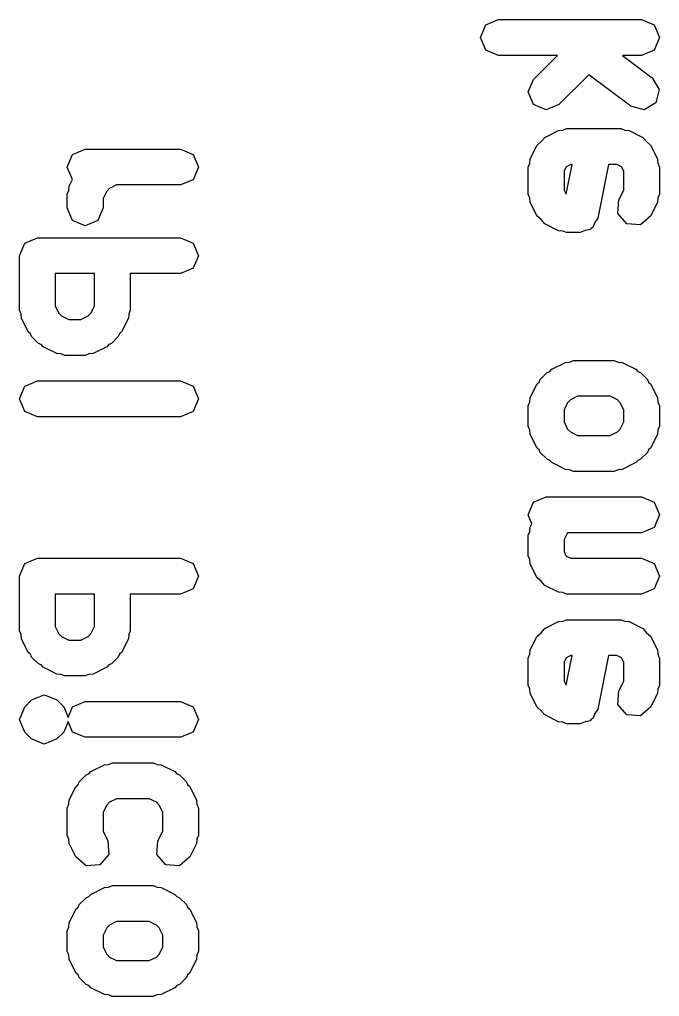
# Model space of a CAD drawing. Extents: x -6.3 to 7.5, y -8.7 to 10.5.
# Drawn here: x 5.725 to 7.513, y -1.913 to 0.816 of the extents above; entities that cross this region are included whole.
import ezdxf

# ---------------------------------------------------------------- set-up
doc = ezdxf.new("R2010")
doc.units = 0
doc.layers.add('BLACK', color=7, linetype='CONTINUOUS')

msp = doc.modelspace()

# ---------------------------------------------------------------- linework, layer by layer
at = {"layer": 'BLACK', "linetype": 'CONTINUOUS'}
for p, q in [((7.01324, 0.765642), (7.02788, 0.800997)), ((7.02788, 0.800997), (7.06324, 0.815642)), ((7.06324, 0.815642), (7.46324, 0.815642)), ((7.46324, 0.815642), (7.49859, 0.800997)), ((7.49859, 0.800997), (7.51324, 0.765642)), ((7.02788, 0.730287), (7.01324, 0.765642)), ((7.51324, 0.765642), (7.49859, 0.730287)), ((7.06324, 0.715642), (7.02788, 0.730287)), ((7.22824, 0.715642), (7.06324, 0.715642)), ((7.16121, 0.648616), (7.22824, 0.715642)), ((7.46324, 0.715642), (7.41006, 0.715642)), ((7.41006, 0.715642), (7.49324, 0.653261)), ((7.49859, 0.730287), (7.46324, 0.715642)), ((7.31555, 0.661528), (7.23192, 0.577906)), ((7.43324, 0.573261), (7.31555, 0.661528)), ((7.14657, 0.613261), (7.16121, 0.648616)), ((7.49324, 0.653261), (7.51273, 0.620332)), ((7.16121, 0.577906), (7.14657, 0.613261)), ((7.51273, 0.620332), (7.50324, 0.583261)), ((7.19657, 0.563261), (7.16121, 0.577906)), ((7.23192, 0.577906), (7.19657, 0.563261)), ((7.47031, 0.563764), (7.43324, 0.573261)), ((7.50324, 0.583261), (7.47031, 0.563764)), ((7.19326, 0.486555), (7.23135, 0.505601)), ((7.23135, 0.505601), (7.24296, 0.506426)), ((7.24296, 0.506426), (7.25371, 0.51088)), ((7.25371, 0.51088), (7.40609, 0.51088)), ((7.40609, 0.51088), (7.41684, 0.506427)), ((7.41684, 0.506427), (7.42845, 0.505602)), ((7.42845, 0.505602), (7.46655, 0.486555)), ((7.15185, 0.426098), (7.1709, 0.464194)), ((7.1709, 0.464194), (7.18287, 0.474578)), ((7.18287, 0.474578), (7.19326, 0.486555)), ((7.46655, 0.486555), (7.47693, 0.47458)), ((7.47693, 0.47458), (7.48891, 0.464194)), ((7.48891, 0.464194), (7.50796, 0.426097)), ((5.85857, 0.403737), (5.87321, 0.439092)), ((5.87321, 0.439092), (5.90857, 0.453737)), ((5.90857, 0.453737), (6.17524, 0.453737)), ((6.17524, 0.453737), (6.21059, 0.439092)), ((6.21059, 0.439092), (6.22524, 0.403737)), ((7.14657, 0.403737), (7.15102, 0.414489)), ((7.15102, 0.414489), (7.15185, 0.426098)), ((7.25231, 0.327869), (7.26891, 0.41088)), ((7.26552, 0.41088), (7.25289, 0.404565)), ((7.26891, 0.41088), (7.26552, 0.41088)), ((7.37089, 0.41088), (7.34084, 0.260598)), ((7.39429, 0.41088), (7.37089, 0.41088)), ((7.40692, 0.404565), (7.39429, 0.41088)), ((7.50796, 0.426097), (7.50878, 0.414488)), ((7.50878, 0.414488), (7.51324, 0.403737)), ((5.87316, 0.368523), (5.85857, 0.403737)), ((6.22524, 0.403737), (6.21059, 0.368382)), ((7.14657, 0.327547), (7.14657, 0.403737)), ((7.25289, 0.404565), (7.24657, 0.391934)), ((7.24657, 0.391934), (7.24657, 0.33935)), ((7.41324, 0.391934), (7.40692, 0.404565)), ((7.41324, 0.33935), (7.41324, 0.391934)), ((7.51324, 0.403737), (7.51324, 0.327547)), ((5.86385, 0.349908), (5.87316, 0.368523)), ((6.21059, 0.368382), (6.17524, 0.353737)), ((5.85857, 0.327547), (5.86302, 0.338299)), ((5.85857, 0.289452), (5.85857, 0.327547)), ((5.86302, 0.338299), (5.86385, 0.349908)), ((5.96871, 0.336025), (5.95857, 0.315744)), ((5.97628, 0.343597), (5.96871, 0.336025)), ((5.99656, 0.353737), (5.97628, 0.343597)), ((6.17524, 0.353737), (5.99656, 0.353737)), ((7.15102, 0.316795), (7.14657, 0.327547)), ((7.24657, 0.33935), (7.25231, 0.327869)), ((7.39947, 0.311813), (7.41324, 0.33935)), ((7.51324, 0.327547), (7.50878, 0.316795)), ((5.95857, 0.315744), (5.95857, 0.289452)), ((7.15185, 0.305186), (7.15102, 0.316795)), ((7.1709, 0.267091), (7.15185, 0.305186)), ((7.39675, 0.273641), (7.39947, 0.311813)), ((7.50796, 0.305186), (7.48891, 0.267091)), ((7.50878, 0.316795), (7.50796, 0.305186)), ((5.87321, 0.254097), (5.85857, 0.289452)), ((5.95857, 0.289452), (5.94392, 0.254097)), ((7.42183, 0.244731), (7.39675, 0.273641)), ((5.90857, 0.239452), (5.87321, 0.254097)), ((5.94392, 0.254097), (5.90857, 0.239452)), ((7.18287, 0.256706), (7.1709, 0.267091)), ((7.19326, 0.244731), (7.18287, 0.256706)), ((7.33273, 0.2485), (7.32716, 0.235049)), ((7.34084, 0.260598), (7.33273, 0.2485)), ((7.48891, 0.267091), (7.46, 0.242018)), ((7.23135, 0.225683), (7.19326, 0.244731)), ((7.24296, 0.224858), (7.23135, 0.225683)), ((7.25371, 0.220404), (7.24296, 0.224858)), ((7.29181, 0.220404), (7.25371, 0.220404)), ((7.30526, 0.225976), (7.29181, 0.220404)), ((7.31954, 0.228802), (7.30526, 0.225976)), ((7.32241, 0.233079), (7.31954, 0.228802)), ((7.32716, 0.235049), (7.32241, 0.233079)), ((7.46, 0.242018), (7.42183, 0.244731)), ((5.72524, 0.156118), (5.73988, 0.191473)), ((5.73988, 0.191473), (5.77524, 0.206118)), ((5.77524, 0.206118), (6.17524, 0.206118)), ((6.17524, 0.206118), (6.21059, 0.191473)), ((6.21059, 0.191473), (6.22524, 0.156118)), ((5.72524, 0.003737), (5.72524, 0.156118)), ((6.22524, 0.156118), (6.21059, 0.120763)), ((6.21059, 0.120763), (6.17524, 0.106118)), ((5.82524, 0.106118), (5.82524, 0.01554)), ((5.93476, 0.106118), (5.82524, 0.106118)), ((5.93476, 0.01554), (5.93476, 0.106118)), ((6.17524, 0.106118), (6.03476, 0.106118)), ((6.03476, 0.106118), (6.03476, 0.003737)), ((5.72969, -0.007015), (5.72524, 0.003737)), ((5.82524, 0.01554), (5.83538, -0.004741)), ((5.92462, -0.004741), (5.93476, 0.01554)), ((6.03476, 0.003737), (6.03031, -0.007015)), ((5.73051, -0.018624), (5.72969, -0.007015)), ((5.74956, -0.056719), (5.73051, -0.018624)), ((5.83538, -0.004741), (5.84295, -0.012313)), ((5.84295, -0.012313), (5.86323, -0.022453)), ((5.86323, -0.022453), (5.89677, -0.022453)), ((5.89677, -0.022453), (5.91705, -0.012313)), ((5.91705, -0.012313), (5.92462, -0.004741)), ((6.02948, -0.018624), (6.01043, -0.056719)), ((6.03031, -0.007015), (6.02948, -0.018624)), ((5.75578, -0.06211), (5.74956, -0.056719)), ((5.75893, -0.069712), (5.75578, -0.06211)), ((5.77797, -0.08876), (5.75893, -0.069712)), ((6.00107, -0.069713), (5.98202, -0.088761)), ((6.00422, -0.062111), (6.00107, -0.069713)), ((6.01043, -0.056719), (6.00422, -0.062111)), ((5.78558, -0.091909), (5.77797, -0.08876)), ((5.79097, -0.098128), (5.78558, -0.091909)), ((5.82907, -0.117174), (5.79097, -0.098128)), ((5.96902, -0.098128), (5.93093, -0.117175)), ((5.97442, -0.09191), (5.96902, -0.098128)), ((5.98202, -0.088761), (5.97442, -0.09191)), ((5.84067, -0.117999), (5.82907, -0.117174)), ((5.85143, -0.122453), (5.84067, -0.117999)), ((5.90857, -0.122453), (5.85143, -0.122453)), ((5.91932, -0.118), (5.90857, -0.122453)), ((5.93093, -0.117175), (5.91932, -0.118)), ((7.20691, -0.167282), (7.2123, -0.161066)), ((7.2123, -0.161066), (7.2504, -0.142017)), ((7.2504, -0.142017), (7.26201, -0.141192)), ((7.26201, -0.141192), (7.27276, -0.136739)), ((7.27276, -0.136739), (7.38704, -0.136739)), ((7.38704, -0.136739), (7.3978, -0.141193)), ((7.3978, -0.141193), (7.40941, -0.142018)), ((7.40941, -0.142018), (7.4475, -0.161066)), ((7.4475, -0.161066), (7.45289, -0.167283)), ((7.17711, -0.197081), (7.18026, -0.189479)), ((7.18026, -0.189479), (7.19931, -0.170431)), ((7.19931, -0.170431), (7.20691, -0.167282)), ((7.45289, -0.167283), (7.4605, -0.170432)), ((7.4605, -0.170432), (7.47954, -0.189479)), ((7.47954, -0.189479), (7.48269, -0.197082)), ((5.72524, -0.243882), (5.73988, -0.208527)), ((5.73988, -0.208527), (5.77524, -0.193882)), ((5.77524, -0.193882), (6.17524, -0.193882)), ((6.17524, -0.193882), (6.21059, -0.208527)), ((6.21059, -0.208527), (6.22524, -0.243882)), ((7.15185, -0.240568), (7.1709, -0.202473)), ((7.1709, -0.202473), (7.17711, -0.197081)), ((7.48269, -0.197082), (7.48891, -0.202473)), ((7.48891, -0.202473), (7.50796, -0.240568)), ((5.73988, -0.279237), (5.72524, -0.243882)), ((6.22524, -0.243882), (6.21059, -0.279237)), ((7.15102, -0.252177), (7.15185, -0.240568)), ((7.28456, -0.236739), (7.26428, -0.246879)), ((7.37524, -0.236739), (7.28456, -0.236739)), ((7.39552, -0.246881), (7.37524, -0.236739)), ((7.50796, -0.240568), (7.50878, -0.252177)), ((7.14657, -0.262929), (7.15102, -0.252177)), ((7.14657, -0.320072), (7.14657, -0.262929)), ((7.25671, -0.254452), (7.24657, -0.274732)), ((7.26428, -0.246879), (7.25671, -0.254452)), ((7.4031, -0.254453), (7.39552, -0.246881)), ((7.41324, -0.274732), (7.4031, -0.254453)), ((7.50878, -0.252177), (7.51324, -0.262929)), ((7.51324, -0.262929), (7.51324, -0.320072)), ((5.77524, -0.293882), (5.73988, -0.279237)), ((6.17524, -0.293882), (5.77524, -0.293882)), ((6.21059, -0.279237), (6.17524, -0.293882)), ((7.24657, -0.274732), (7.24657, -0.308269)), ((7.41324, -0.308269), (7.41324, -0.274732)), ((7.15102, -0.330824), (7.14657, -0.320072)), ((7.24657, -0.308269), (7.25671, -0.32855)), ((7.40309, -0.32855), (7.41324, -0.308269)), ((7.51324, -0.320072), (7.50878, -0.330824)), ((7.15185, -0.342433), (7.15102, -0.330824)), ((7.1709, -0.380528), (7.15185, -0.342433)), ((7.25671, -0.32855), (7.26428, -0.336123)), ((7.26428, -0.336123), (7.28456, -0.346263)), ((7.28456, -0.346263), (7.37524, -0.346263)), ((7.37524, -0.346263), (7.39552, -0.336121)), ((7.39552, -0.336121), (7.40309, -0.32855)), ((7.50796, -0.342433), (7.48891, -0.380528)), ((7.50878, -0.330824), (7.50796, -0.342433)), ((7.17711, -0.385919), (7.1709, -0.380528)), ((7.48891, -0.380528), (7.48269, -0.385919)), ((7.18026, -0.393521), (7.17711, -0.385919)), ((7.19931, -0.412569), (7.18026, -0.393521)), ((7.47954, -0.393522), (7.4605, -0.412569)), ((7.48269, -0.385919), (7.47954, -0.393522)), ((7.20691, -0.415718), (7.19931, -0.412569)), ((7.2123, -0.421936), (7.20691, -0.415718)), ((7.2504, -0.440985), (7.2123, -0.421936)), ((7.4475, -0.421936), (7.40941, -0.440984)), ((7.45289, -0.415718), (7.4475, -0.421936)), ((7.4605, -0.412569), (7.45289, -0.415718)), ((7.26201, -0.44181), (7.2504, -0.440985)), ((7.27276, -0.446263), (7.26201, -0.44181)), ((7.38704, -0.446263), (7.27276, -0.446263)), ((7.3978, -0.441809), (7.38704, -0.446263)), ((7.40941, -0.440984), (7.3978, -0.441809)), ((7.16121, -0.532336), (7.19657, -0.517691)), ((7.19657, -0.517691), (7.46324, -0.517691)), ((7.46324, -0.517691), (7.49859, -0.532336)), ((7.14657, -0.567691), (7.16121, -0.532336)), ((7.49859, -0.532336), (7.51324, -0.567691)), ((7.15684, -0.592488), (7.14657, -0.567691)), ((7.51324, -0.567691), (7.49859, -0.603046)), ((7.15185, -0.602473), (7.15684, -0.592488)), ((7.14657, -0.624834), (7.15102, -0.614082)), ((7.14657, -0.681977), (7.14657, -0.624834)), ((7.15102, -0.614082), (7.15185, -0.602473)), ((7.25604, -0.617691), (7.24657, -0.636637)), ((7.46324, -0.617691), (7.25604, -0.617691)), ((7.49859, -0.603046), (7.46324, -0.617691)), ((7.24657, -0.636637), (7.24657, -0.670174)), ((7.15102, -0.692729), (7.14657, -0.681977)), ((7.24657, -0.670174), (7.25289, -0.682804)), ((5.72524, -0.73912), (5.73988, -0.703765)), ((5.73988, -0.703765), (5.77524, -0.68912)), ((5.77524, -0.68912), (6.17524, -0.68912)), ((6.17524, -0.68912), (6.21059, -0.703765)), ((6.21059, -0.703765), (6.22524, -0.73912)), ((7.15185, -0.704338), (7.15102, -0.692729)), ((7.1709, -0.742433), (7.15185, -0.704338)), ((7.25289, -0.682804), (7.26551, -0.68912)), ((7.26551, -0.68912), (7.46324, -0.68912)), ((7.46324, -0.68912), (7.49859, -0.703765)), ((7.49859, -0.703765), (7.51324, -0.73912)), ((5.72524, -0.891501), (5.72524, -0.73912)), ((6.22524, -0.73912), (6.21059, -0.774475)), ((7.18287, -0.752818), (7.1709, -0.742433)), ((7.19326, -0.764793), (7.18287, -0.752818)), ((7.51324, -0.73912), (7.49859, -0.774475)), ((5.82524, -0.78912), (5.82524, -0.879698)), ((5.93476, -0.78912), (5.82524, -0.78912)), ((5.93476, -0.879698), (5.93476, -0.78912)), ((6.17524, -0.78912), (6.03476, -0.78912)), ((6.03476, -0.78912), (6.03476, -0.891501)), ((6.21059, -0.774475), (6.17524, -0.78912)), ((7.23135, -0.783841), (7.19326, -0.764793)), ((7.24296, -0.784666), (7.23135, -0.783841)), ((7.25371, -0.78912), (7.24296, -0.784666)), ((7.46324, -0.78912), (7.25371, -0.78912)), ((7.49859, -0.774475), (7.46324, -0.78912)), ((7.19326, -0.884875), (7.23135, -0.865827)), ((7.23135, -0.865827), (7.24296, -0.865002)), ((7.24296, -0.865002), (7.25371, -0.860548)), ((7.25371, -0.860548), (7.40609, -0.860548)), ((7.40609, -0.860548), (7.41684, -0.865002)), ((7.41684, -0.865002), (7.42845, -0.865827)), ((7.42845, -0.865827), (7.46655, -0.884875)), ((5.72969, -0.902253), (5.72524, -0.891501)), ((5.82524, -0.879698), (5.83538, -0.899979)), ((5.83538, -0.899979), (5.84295, -0.907551)), ((5.91705, -0.907551), (5.92462, -0.899979)), ((5.92462, -0.899979), (5.93476, -0.879698)), ((6.03476, -0.891501), (6.03031, -0.902253)), ((7.1709, -0.907235), (7.18287, -0.89685)), ((7.18287, -0.89685), (7.19326, -0.884875)), ((7.46655, -0.884875), (7.47693, -0.89685)), ((7.47693, -0.89685), (7.48891, -0.907235)), ((5.73051, -0.913862), (5.72969, -0.902253)), ((5.74956, -0.951957), (5.73051, -0.913862)), ((5.84295, -0.907551), (5.86323, -0.917691)), ((5.86323, -0.917691), (5.89677, -0.917691)), ((5.89677, -0.917691), (5.91705, -0.907551)), ((6.02948, -0.913862), (6.01043, -0.951957)), ((6.03031, -0.902253), (6.02948, -0.913862)), ((7.15185, -0.94533), (7.1709, -0.907235)), ((7.48891, -0.907235), (7.50796, -0.94533)), ((5.75578, -0.957348), (5.74956, -0.951957)), ((6.01043, -0.951957), (6.00422, -0.957349)), ((7.15102, -0.956939), (7.15185, -0.94533)), ((7.50796, -0.94533), (7.50878, -0.956939)), ((5.75893, -0.96495), (5.75578, -0.957348)), ((5.77797, -0.983998), (5.75893, -0.96495)), ((6.00107, -0.964951), (5.98202, -0.983999)), ((6.00422, -0.957349), (6.00107, -0.964951)), ((7.14657, -0.967691), (7.15102, -0.956939)), ((7.14657, -1.04388), (7.14657, -0.967691)), ((7.25289, -0.966864), (7.24657, -0.979494)), ((7.24657, -0.979494), (7.24657, -1.03208)), ((7.25231, -1.04356), (7.26891, -0.960548)), ((7.26551, -0.960548), (7.25289, -0.966864)), ((7.26891, -0.960548), (7.26551, -0.960548)), ((7.37089, -0.960548), (7.34084, -1.11083)), ((7.39429, -0.960548), (7.37089, -0.960548)), ((7.40692, -0.966864), (7.39429, -0.960548)), ((7.41324, -0.979494), (7.40692, -0.966864)), ((7.41324, -1.03208), (7.41324, -0.979494)), ((7.50878, -0.956939), (7.51324, -0.967691)), ((7.51324, -0.967691), (7.51324, -1.04388)), ((5.78558, -0.987147), (5.77797, -0.983998)), ((5.79097, -0.993366), (5.78558, -0.987147)), ((5.82907, -1.01241), (5.79097, -0.993366)), ((5.96902, -0.993366), (5.93093, -1.01241)), ((5.97442, -0.987148), (5.96902, -0.993366)), ((5.98202, -0.983999), (5.97442, -0.987148)), ((5.84067, -1.01324), (5.82907, -1.01241)), ((5.85143, -1.01769), (5.84067, -1.01324)), ((5.90857, -1.01769), (5.85143, -1.01769)), ((5.91932, -1.01324), (5.90857, -1.01769)), ((5.93093, -1.01241), (5.91932, -1.01324)), ((7.24657, -1.03208), (7.25231, -1.04356)), ((7.39947, -1.05962), (7.41324, -1.03208)), ((7.15102, -1.05463), (7.14657, -1.04388)), ((7.15185, -1.06624), (7.15102, -1.05463)), ((7.39675, -1.09779), (7.39947, -1.05962)), ((7.50878, -1.05463), (7.50796, -1.06624)), ((7.51324, -1.04388), (7.50878, -1.05463)), ((5.73988, -1.10376), (5.75893, -1.08472)), ((5.75893, -1.08472), (5.77964, -1.07614)), ((5.75893, -1.08472), (5.75893, -1.08472)), ((5.75893, -1.08472), (5.75893, -1.08472)), ((5.77964, -1.07614), (5.79428, -1.07007)), ((5.79428, -1.07007), (5.79428, -1.07007)), ((5.79428, -1.07007), (5.80893, -1.07614)), ((5.80893, -1.07614), (5.82964, -1.08472)), ((5.82964, -1.08472), (5.82964, -1.08472)), ((5.82964, -1.08472), (5.82964, -1.08472)), ((5.82964, -1.08472), (5.84868, -1.10376)), ((5.87321, -1.10376), (5.90857, -1.08912)), ((5.90857, -1.08912), (6.17524, -1.08912)), ((6.17524, -1.08912), (6.21059, -1.10376)), ((7.1709, -1.10434), (7.15185, -1.06624)), ((7.50796, -1.06624), (7.48891, -1.10434)), ((5.73313, -1.12007), (5.73988, -1.10377)), ((5.73988, -1.10377), (5.73988, -1.10376)), ((5.73988, -1.10377), (5.73988, -1.10377)), ((5.84868, -1.10376), (5.84869, -1.10376)), ((5.84869, -1.10376), (5.86095, -1.13337)), ((5.86095, -1.13337), (5.87321, -1.10376)), ((6.21059, -1.10376), (6.22524, -1.13912)), ((7.18287, -1.11472), (7.1709, -1.10434)), ((7.19326, -1.1267), (7.18287, -1.11472)), ((7.34084, -1.11083), (7.33273, -1.12293)), ((7.42183, -1.1267), (7.39675, -1.09779)), ((7.48891, -1.10434), (7.46, -1.12941)), ((5.72524, -1.13912), (5.72953, -1.12876)), ((5.7291, -1.14846), (5.72524, -1.13912)), ((5.72953, -1.12876), (5.73313, -1.12007)), ((5.86095, -1.14487), (5.84869, -1.17447)), ((5.87321, -1.17447), (5.86095, -1.14487)), ((6.22524, -1.13912), (6.21059, -1.17447)), ((7.23135, -1.14575), (7.19326, -1.1267)), ((7.24296, -1.14657), (7.23135, -1.14575)), ((7.30526, -1.14545), (7.29181, -1.15102)), ((7.31954, -1.14263), (7.30526, -1.14545)), ((7.32241, -1.13835), (7.31954, -1.14263)), ((7.32716, -1.13638), (7.32241, -1.13835)), ((7.33273, -1.12293), (7.32716, -1.13638)), ((7.46, -1.12941), (7.42183, -1.1267)), ((5.73988, -1.17447), (5.7291, -1.14846)), ((7.25371, -1.15102), (7.24296, -1.14657)), ((7.29181, -1.15102), (7.25371, -1.15102)), ((5.73988, -1.17448), (5.73988, -1.17447)), ((5.73988, -1.17447), (5.73988, -1.17447)), ((5.75893, -1.19352), (5.73988, -1.17448)), ((5.77357, -1.19959), (5.75893, -1.19352)), ((5.79428, -1.20817), (5.77357, -1.19959)), ((5.82964, -1.19352), (5.79428, -1.20817)), ((5.84869, -1.17447), (5.82964, -1.19352)), ((5.90857, -1.18912), (5.87321, -1.17447)), ((6.17524, -1.18912), (5.90857, -1.18912)), ((6.21059, -1.17447), (6.17524, -1.18912)), ((5.9243, -1.28487), (5.9624, -1.26583)), ((5.9624, -1.26583), (5.97401, -1.265)), ((5.97401, -1.265), (5.98476, -1.26055)), ((5.98476, -1.26055), (6.09904, -1.26055)), ((6.09904, -1.26055), (6.1098, -1.265)), ((6.1098, -1.265), (6.12141, -1.26583)), ((6.12141, -1.26583), (6.1595, -1.28487)), ((5.89226, -1.31329), (5.91131, -1.29424)), ((5.91131, -1.29424), (5.91891, -1.29109)), ((5.91891, -1.29109), (5.9243, -1.28487)), ((6.1595, -1.28487), (6.16489, -1.29109)), ((6.16489, -1.29109), (6.1725, -1.29424)), ((6.1725, -1.29424), (6.19154, -1.31329)), ((5.86385, -1.36438), (5.8829, -1.32628)), ((5.8829, -1.32628), (5.88911, -1.32089)), ((5.88911, -1.32089), (5.89226, -1.31329)), ((6.19154, -1.31329), (6.19469, -1.32089)), ((6.19469, -1.32089), (6.20091, -1.32628)), ((6.20091, -1.32628), (6.21996, -1.36438)), ((5.99656, -1.36055), (5.97628, -1.37069)), ((6.08724, -1.36055), (5.99656, -1.36055)), ((6.10752, -1.37069), (6.08724, -1.36055)), ((5.85857, -1.38674), (5.86302, -1.37599)), ((5.85857, -1.46293), (5.85857, -1.38674)), ((5.86302, -1.37599), (5.86385, -1.36438)), ((5.96871, -1.37826), (5.95857, -1.39854)), ((5.97628, -1.37069), (5.96871, -1.37826)), ((6.11509, -1.37826), (6.10752, -1.37069)), ((6.12524, -1.39854), (6.11509, -1.37826)), ((6.21996, -1.36438), (6.22078, -1.37599)), ((6.22078, -1.37599), (6.22524, -1.38674)), ((6.22524, -1.38674), (6.22524, -1.46293)), ((5.95857, -1.39854), (5.95857, -1.45113)), ((6.12524, -1.45113), (6.12524, -1.39854)), ((5.86302, -1.47368), (5.85857, -1.46293)), ((5.95857, -1.45113), (5.97234, -1.47866)), ((6.11147, -1.47866), (6.12524, -1.45113)), ((6.22524, -1.46293), (6.22078, -1.47368)), ((5.86385, -1.48529), (5.86302, -1.47368)), ((5.8829, -1.52339), (5.86385, -1.48529)), ((5.97234, -1.47866), (5.97505, -1.51684)), ((6.10875, -1.51684), (6.11147, -1.47866)), ((6.21996, -1.48529), (6.20091, -1.52339)), ((6.22078, -1.47368), (6.21996, -1.48529)), ((5.91181, -1.54846), (5.8829, -1.52339)), ((5.97505, -1.51684), (5.94998, -1.54575)), ((6.13383, -1.54575), (6.10875, -1.51684)), ((6.20091, -1.52339), (6.172, -1.54846)), ((5.94998, -1.54575), (5.91181, -1.54846)), ((6.172, -1.54846), (6.13383, -1.54575)), ((5.9243, -1.62773), (5.9624, -1.60868)), ((5.9624, -1.60868), (5.97401, -1.60786)), ((5.97401, -1.60786), (5.98476, -1.60341)), ((5.98476, -1.60341), (6.09904, -1.60341)), ((6.09904, -1.60341), (6.1098, -1.60786)), ((6.1098, -1.60786), (6.1214, -1.60868)), ((6.1214, -1.60868), (6.1595, -1.62773)), ((5.89226, -1.65615), (5.91131, -1.6371)), ((5.91131, -1.6371), (5.91891, -1.63395)), ((5.91891, -1.63395), (5.9243, -1.62773)), ((6.1595, -1.62773), (6.16489, -1.63395)), ((6.16489, -1.63395), (6.1725, -1.6371)), ((6.1725, -1.6371), (6.19154, -1.65615)), ((5.8829, -1.66914), (5.88911, -1.66375)), ((5.88911, -1.66375), (5.89226, -1.65615)), ((6.19154, -1.65615), (6.19469, -1.66375)), ((6.19469, -1.66375), (6.20091, -1.66914)), ((5.86385, -1.70723), (5.8829, -1.66914)), ((6.20091, -1.66914), (6.21996, -1.70723)), ((5.85857, -1.7296), (5.86302, -1.71884)), ((5.86302, -1.71884), (5.86385, -1.70723)), ((5.97628, -1.71355), (5.96871, -1.72112)), ((5.99656, -1.70341), (5.97628, -1.71355)), ((6.08724, -1.70341), (5.99656, -1.70341)), ((6.10752, -1.71355), (6.08724, -1.70341)), ((6.11509, -1.72112), (6.10752, -1.71355)), ((6.21996, -1.70723), (6.22078, -1.71884)), ((6.22078, -1.71884), (6.22524, -1.7296)), ((5.85857, -1.78674), (5.85857, -1.7296)), ((5.96871, -1.72112), (5.95857, -1.7414)), ((5.95857, -1.7414), (5.95857, -1.77494)), ((6.12524, -1.7414), (6.11509, -1.72112)), ((6.12524, -1.77494), (6.12524, -1.7414)), ((6.22524, -1.7296), (6.22524, -1.78674)), ((5.86302, -1.79749), (5.85857, -1.78674)), ((5.86385, -1.8091), (5.86302, -1.79749)), ((5.95857, -1.77494), (5.96871, -1.79522)), ((5.96871, -1.79522), (5.97628, -1.80279)), ((6.10752, -1.80279), (6.11509, -1.79522)), ((6.11509, -1.79522), (6.12524, -1.77494)), ((6.22078, -1.79749), (6.21996, -1.8091)), ((6.22524, -1.78674), (6.22078, -1.79749)), ((5.8829, -1.84719), (5.86385, -1.8091)), ((5.97628, -1.80279), (5.99656, -1.81293)), ((5.99656, -1.81293), (6.08724, -1.81293)), ((6.08724, -1.81293), (6.10752, -1.80279)), ((6.21996, -1.8091), (6.20091, -1.84719)), ((5.88911, -1.85259), (5.8829, -1.84719)), ((5.89226, -1.86019), (5.88911, -1.85259)), ((6.19469, -1.85259), (6.19154, -1.86019)), ((6.20091, -1.84719), (6.19469, -1.85259)), ((5.91131, -1.87924), (5.89226, -1.86019)), ((5.91891, -1.88238), (5.91131, -1.87924)), ((5.9243, -1.8886), (5.91891, -1.88238)), ((6.16489, -1.88239), (6.1595, -1.8886)), ((6.1725, -1.87924), (6.16489, -1.88239)), ((6.19154, -1.86019), (6.1725, -1.87924)), ((5.9624, -1.90765), (5.9243, -1.8886)), ((5.97401, -1.90847), (5.9624, -1.90765)), ((5.98476, -1.91293), (5.97401, -1.90847)), ((6.1098, -1.90847), (6.09904, -1.91293)), ((6.1214, -1.90765), (6.1098, -1.90847)), ((6.1595, -1.8886), (6.1214, -1.90765)), ((6.09904, -1.91293), (5.98476, -1.91293))]:
    msp.add_line(p, q, dxfattribs=at)

doc.saveas('drawing.dxf')
